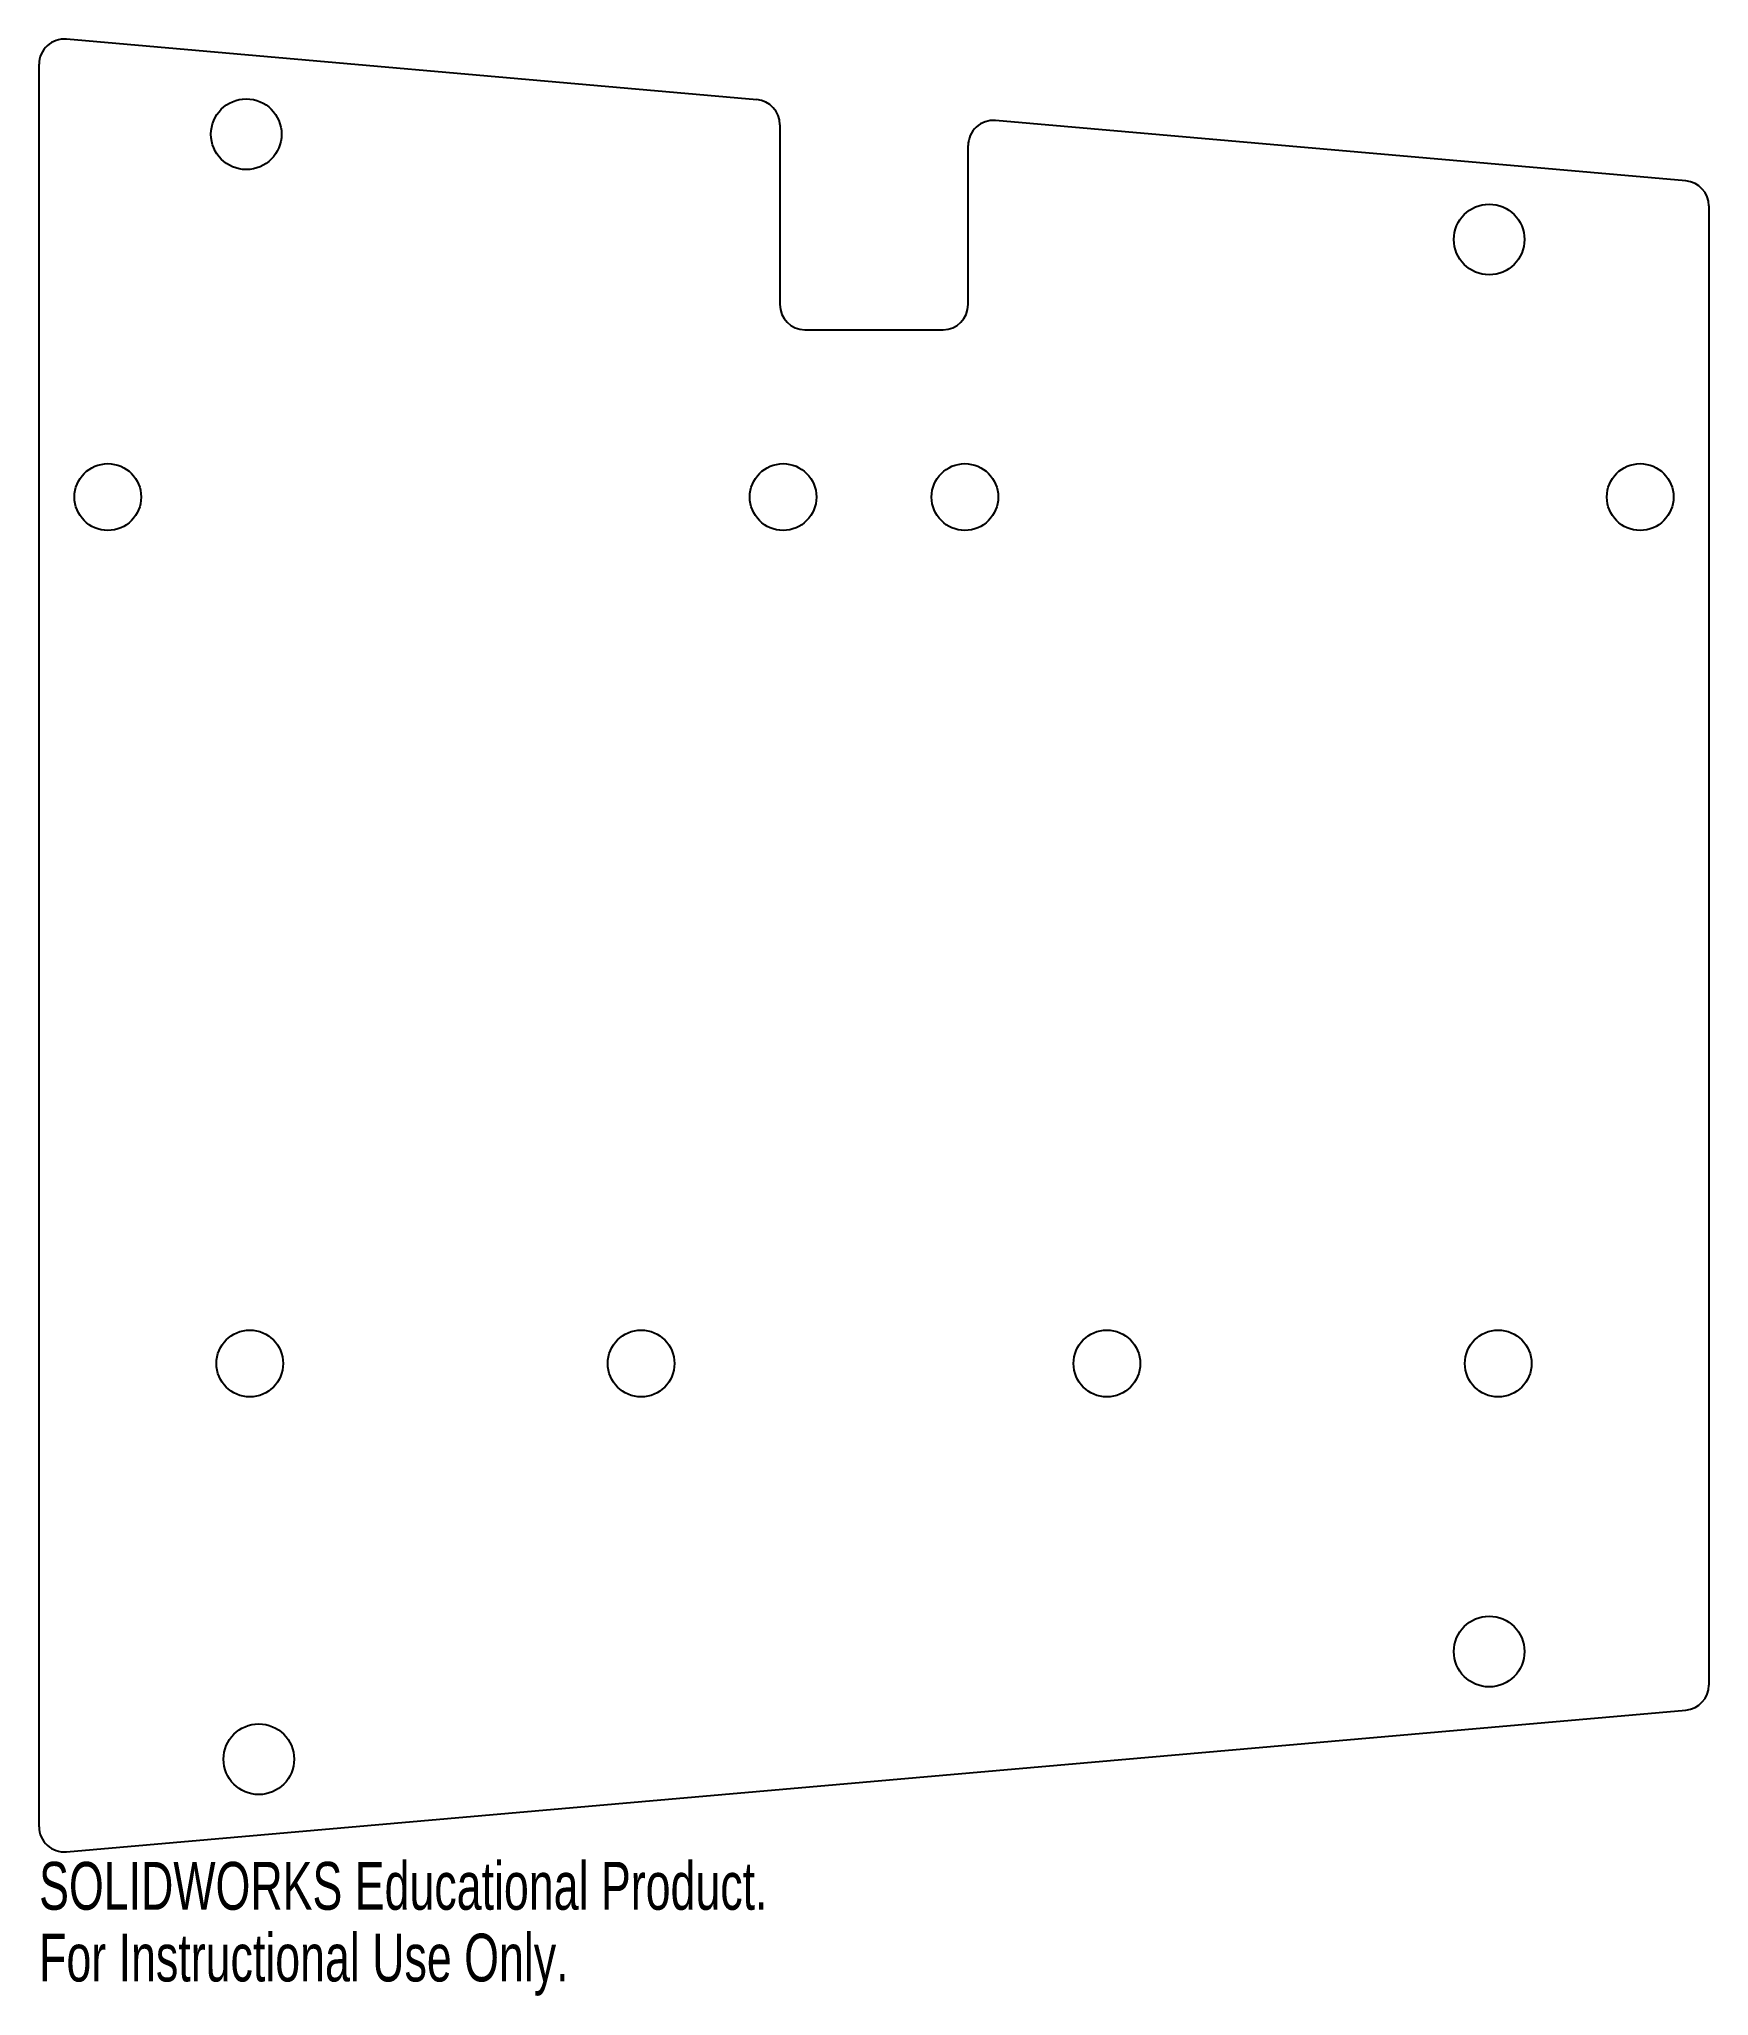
# Model space of a CAD drawing. Header units: inches. Extents: x -6.78 to -0.12, y -4.18 to 3.61.
import ezdxf

# ---------------------------------------------------------------- set-up
doc = ezdxf.new("R2010")
doc.units = ezdxf.units.IN
doc.header["$MEASUREMENT"] = 0
doc.styles.add('SLDTEXTSTYLE0', font='TXT', dxfattribs={"width": 0.7})

msp = doc.modelspace()

# ---------------------------------------------------------------- linework, layer by layer
at = {"color": 7, "linetype": 'Continuous', "lineweight": 25}
for p, q in [((-3.9163, 3.3676), (-6.6663, 3.6082)), ((-6.775, -3.5086), (-6.775, 3.5086)), ((-0.2163, 3.0439), (-2.9663, 3.2845)), ((-3.825, 3.268), (-3.825, 2.5518)), ((-3.075, 2.5518), (-3.075, 3.1849)), ((-0.125, 2.9443), (-0.125, -2.9443)), ((-3.725, 2.4518), (-3.175, 2.4518)), ((-6.6663, -3.6082), (-0.2163, -3.0439))]:
    msp.add_line(p, q, dxfattribs=at)
for centre, radius in [((-5.95, 3.23), 0.1406), ((-1, 2.811), 0.1406), ((-6.5014, 1.7856), 0.1328), ((-3.8121, 1.7856), 0.1328), ((-3.0879, 1.7856), 0.1328), ((-0.3986, 1.7856), 0.1328), ((-5.936, -1.6642), 0.1328), ((-4.3775, -1.6642), 0.1328), ((-2.5225, -1.6642), 0.1328), ((-0.964, -1.6642), 0.1328), ((-1, -2.811), 0.1406), ((-5.9, -3.2397), 0.1406)]:
    msp.add_circle(centre, radius, dxfattribs=at)
for centre, start, end in [((-6.675, 3.5086), 85, 180), ((-3.925, 3.268), 0, 85), ((-2.975, 3.1849), 85, 180), ((-0.225, 2.9443), 0, 85), ((-3.725, 2.5518), 180, 270), ((-3.175, 2.5518), 270, 0), ((-0.225, -2.9443), 275, 0), ((-6.675, -3.5086), 180, 275)]:
    msp.add_arc(centre, 0.1, start, end, dxfattribs=at)

# ---------------------------------------------------------------- texts
at = {"color": 7, "linetype": 'Continuous', "char_height": 0.1903, "attachment_point": 1, "style": 'SLDTEXTSTYLE0'}
for s, insert in [('SOLIDWORKS Educational Product.', (-6.775, -3.6487)), ('For Instructional Use Only.', (-6.775, -3.9342))]:
    msp.add_mtext(s, dxfattribs=dict(at, insert=insert))

doc.saveas('drawing.dxf')
